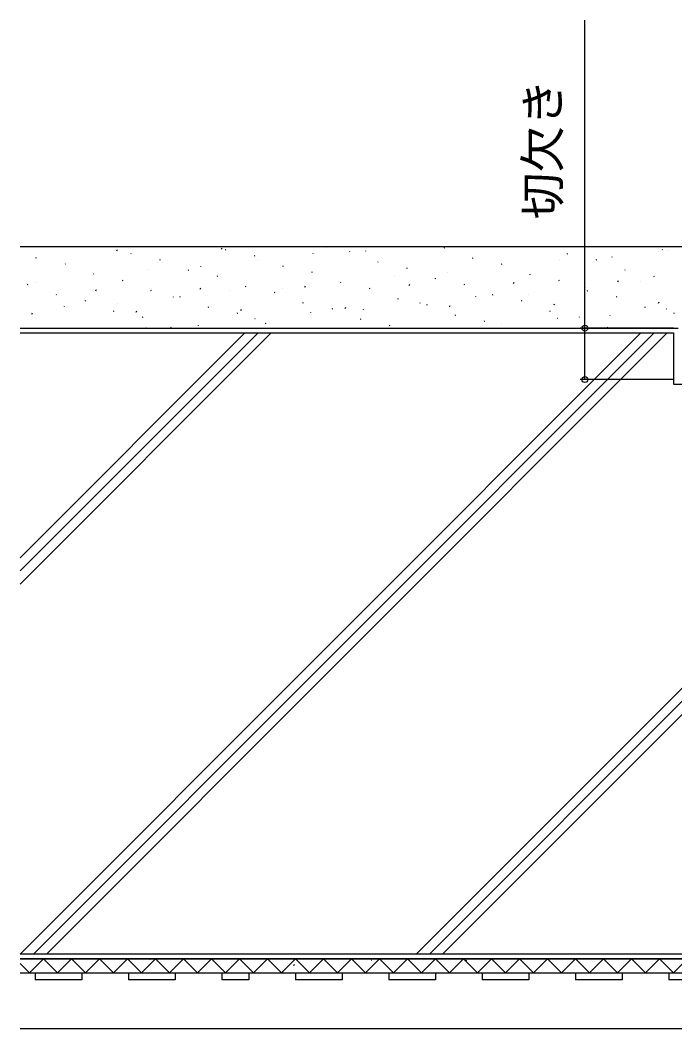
# Model space of a CAD drawing. Units: millimetres, scale not verified. Extents: x -525 to 525, y -783 to 779.
# Drawn here: x -355 to -214.7, y -263.8 to -47.9 of the extents above; entities that cross this region are included whole.
import ezdxf
from ezdxf.enums import TextEntityAlignment as Align

# ---------------------------------------------------------------- set-up
doc = ezdxf.new("R2010")
doc.units = ezdxf.units.MM
doc.header["$LTSCALE"] = 4
doc.layers.add('0-7_YKK_D', color=6, linetype='Continuous')
doc.layers.add('0-9_YSS_K', color=3, linetype='Continuous')
doc.styles.add('ＭＳ ゴシック', font='')
doc.styles.get('ＭＳ ゴシック').set_extended_font_data('MS Gothic')

msp = doc.modelspace()

# ---------------------------------------------------------------- linework, layer by layer
at = {"layer": '0-7_YKK_D'}
for p, q in [((-214.998, -113.847), (-234.998, -113.847)), ((-214.998, -124.845), (-234.998, -124.845))]:
    msp.add_line(p, q, dxfattribs=at)
msp.add_lwpolyline([(-233.998, -124.845), (-233.998, -113.847), (-233.998, -47.897)], dxfattribs=at)
for centre in [(-233.998, -113.847), (-233.998, -124.845)]:
    msp.add_circle(centre, 0.637, dxfattribs=at)
at = {"layer": '0-9_YSS_K'}
for p, q in [((-355, -96.347), (-171.425, -96.347)), ((-334.265, -97.289), (-334.125, -97.024)), ((-311.89, -96.901), (-311.749, -96.635)), ((-311.004, -97.063), (-310.872, -96.992)), ((-289.514, -96.512), (-289.427, -96.347)), ((-264.159, -96.615), (-264.028, -96.543)), ((-217.47, -97.072), (-217.338, -97)), ((-216.084, -97.158), (-216.064, -97.136)), ((-351.619, -98.809), (-351.487, -98.737)), ((-331.311, -97.936), (-331.18, -97.864)), ((-325.082, -99.233), (-324.95, -99.162)), ((-304.774, -98.361), (-304.643, -98.289)), ((-304.223, -99.226), (-304.203, -99.204)), ((-292.24, -97.89), (-292.22, -97.867)), ((-284.467, -97.488), (-284.335, -97.416)), ((-280.957, -97.335), (-280.937, -97.313)), ((-258.085, -98.817), (-257.953, -98.745)), ((-239.45, -99.161), (-239.43, -99.139)), ((-237.777, -97.945), (-237.645, -97.873)), ((-231.548, -99.242), (-231.416, -99.17)), ((-228.167, -98.606), (-228.147, -98.584)), ((-345.389, -100.106), (-345.258, -100.034)), ((-327.589, -101.229), (-327.569, -101.207)), ((-319.007, -101.436), (-318.876, -101.364)), ((-316.306, -100.675), (-316.286, -100.652)), ((-298.7, -100.563), (-298.568, -100.491)), ((-278.392, -99.69), (-278.261, -99.618)), ((-272.163, -100.987), (-272.031, -100.916)), ((-251.855, -100.115), (-251.724, -100.043)), ((-251.433, -100.498), (-251.413, -100.475)), ((-225.473, -101.444), (-225.341, -101.372)), ((-339.572, -102.566), (-339.552, -102.544)), ((-339.315, -102.309), (-339.183, -102.237)), ((-333.085, -103.606), (-332.954, -103.534)), ((-312.778, -102.733), (-312.646, -102.661)), ((-292.47, -101.86), (-292.339, -101.788)), ((-274.799, -102.501), (-274.779, -102.479)), ((-266.088, -103.19), (-265.957, -103.118)), ((-263.516, -101.946), (-263.496, -101.924)), ((-245.781, -102.317), (-245.649, -102.245)), ((-239.551, -103.614), (-239.42, -103.542)), ((-226.908, -103.901), (-226.767, -103.636)), ((-219.244, -102.741), (-219.112, -102.669)), ((-353.393, -104.479), (-353.261, -104.407)), ((-351.655, -104.015), (-351.635, -103.992)), ((-338.785, -105.843), (-338.645, -105.578)), ((-327.011, -105.808), (-326.879, -105.736)), ((-316.41, -105.455), (-316.269, -105.19)), ((-306.703, -104.935), (-306.572, -104.863)), ((-298.865, -105.286), (-298.845, -105.264)), ((-294.034, -105.066), (-293.894, -104.801)), ((-286.782, -103.838), (-286.762, -103.815)), ((-286.396, -104.063), (-286.264, -103.991)), ((-280.166, -105.36), (-280.035, -105.288)), ((-271.659, -104.678), (-271.518, -104.413)), ((-259.859, -104.487), (-259.727, -104.415)), ((-249.283, -104.29), (-249.143, -104.024)), ((-233.992, -105.109), (-233.972, -105.087)), ((-233.477, -105.817), (-233.345, -105.745)), ((-222.009, -103.772), (-221.989, -103.75)), ((-347.318, -106.681), (-347.187, -106.609)), ((-341.089, -107.978), (-340.957, -107.906)), ((-322.131, -107.178), (-322.111, -107.155)), ((-320.781, -107.105), (-320.65, -107.033)), ((-310.148, -105.841), (-310.128, -105.818)), ((-300.474, -106.233), (-300.342, -106.161)), ((-274.092, -107.562), (-273.96, -107.49)), ((-257.358, -107.112), (-257.338, -107.09)), ((-253.784, -106.689), (-253.653, -106.617)), ((-247.555, -107.987), (-247.423, -107.915)), ((-246.075, -106.558), (-246.055, -106.535)), ((-227.247, -107.114), (-227.116, -107.042)), ((-345.497, -109.181), (-345.477, -109.158)), ((-335.014, -110.181), (-334.883, -110.109)), ((-334.214, -108.626), (-334.194, -108.604)), ((-314.707, -109.308), (-314.575, -109.236)), ((-307.741, -110.028), (-307.601, -109.763)), ((-294.399, -108.435), (-294.268, -108.363)), ((-288.17, -109.732), (-288.038, -109.66)), ((-285.366, -109.64), (-285.226, -109.375)), ((-281.424, -109.897), (-281.404, -109.875)), ((-269.341, -108.449), (-269.321, -108.427)), ((-267.862, -108.859), (-267.731, -108.787)), ((-262.99, -109.252), (-262.85, -108.986)), ((-241.48, -110.189), (-241.349, -110.117)), ((-240.615, -108.863), (-240.475, -108.598)), ((-221.173, -109.316), (-221.041, -109.244)), ((-218.239, -108.475), (-218.099, -108.21)), ((-216.551, -109.72), (-216.531, -109.698)), ((-352.492, -110.805), (-352.352, -110.54)), ((-330.117, -110.417), (-329.977, -110.152)), ((-328.785, -111.478), (-328.653, -111.406)), ((-308.477, -110.605), (-308.346, -110.533)), ((-304.69, -111.789), (-304.67, -111.767)), ((-292.707, -110.452), (-292.687, -110.43)), ((-282.095, -111.934), (-281.964, -111.863)), ((-261.788, -111.062), (-261.656, -110.99)), ((-255.558, -112.359), (-255.427, -112.287)), ((-239.917, -111.724), (-239.897, -111.701)), ((-235.251, -111.486), (-235.119, -111.414)), ((-228.634, -111.169), (-228.614, -111.147)), ((-214.943, -110.613), (-214.812, -110.541)), ((-355, -113.847), (-213.998, -113.847)), ((-328.056, -113.792), (-328.036, -113.77)), ((-322.71, -113.68), (-322.579, -113.608)), ((-316.773, -113.237), (-316.753, -113.215)), ((-302.403, -112.807), (-302.271, -112.735)), ((-275.866, -113.232), (-275.734, -113.16)), ((-251.9, -113.06), (-251.88, -113.038)), ((-229.176, -113.688), (-229.045, -113.617)), ((-222, -114.847), (-355, -247.847)), ((-301.196, -114.847), (-355, -168.651)), ((-304.024, -114.847), (-355, -165.823)), ((-306.853, -114.847), (-355, -162.994)), ((-219.172, -114.847), (-352.172, -247.847)), ((-216.343, -114.847), (-349.343, -247.847)), ((-165, -142.7), (-270.147, -247.847)), ((-165, -145.528), (-267.319, -247.847)), ((-165, -148.357), (-264.49, -247.847)), ((-164.8, -248.847), (-355, -248.846)), ((-355, -248.847), (-164, -248.847)), ((-353, -251.847), (-355, -249.847)), ((-353, -251.847), (-350, -248.847)), ((-347, -251.847), (-350, -248.847)), ((-347, -251.847), (-344, -248.847)), ((-341, -251.847), (-344, -248.847)), ((-341, -251.847), (-338, -248.847)), ((-335, -251.847), (-338, -248.847)), ((-335, -251.847), (-332, -248.847)), ((-329, -251.847), (-332, -248.847)), ((-329, -251.847), (-326, -248.847)), ((-327.184, -248.91), (-327.156, -248.9)), ((-323, -251.847), (-326, -248.847)), ((-323, -251.847), (-320, -248.847)), ((-317, -251.847), (-320, -248.847)), ((-317, -251.847), (-314, -248.847)), ((-311, -251.847), (-314, -248.847)), ((-311, -251.847), (-308, -248.847)), ((-305, -251.847), (-308, -248.847)), ((-305, -251.847), (-302, -248.847)), ((-299, -251.847), (-302, -248.847)), ((-299, -251.847), (-296, -248.847)), ((-296.43, -250.205), (-296.18, -250.04)), ((-293, -251.847), (-296, -248.847)), ((-293, -251.847), (-290, -248.847)), ((-287, -251.847), (-290, -248.847)), ((-287, -251.847), (-284, -248.847)), ((-281, -251.847), (-284, -248.847)), ((-281, -251.847), (-278, -248.847)), ((-279.758, -249.162), (-279.73, -249.152)), ((-275, -251.847), (-278, -248.847)), ((-275, -251.847), (-272, -248.847)), ((-269, -251.847), (-272, -248.847)), ((-269, -251.847), (-266, -248.847)), ((-263, -251.847), (-266, -248.847)), ((-263, -251.847), (-260, -248.847)), ((-257, -251.847), (-260, -248.847)), ((-259.546, -249.299), (-259.296, -249.134)), ((-257, -251.847), (-254, -248.847)), ((-251, -251.847), (-254, -248.847)), ((-251, -251.847), (-248, -248.847)), ((-245, -251.847), (-248, -248.847)), ((-245, -251.847), (-242, -248.847)), ((-239, -251.847), (-242, -248.847)), ((-239, -251.847), (-236, -248.847)), ((-233, -251.847), (-236, -248.847)), ((-233, -251.847), (-230, -248.847)), ((-232.474, -249.463), (-232.445, -249.453)), ((-227, -251.847), (-230, -248.847)), ((-227, -251.847), (-224, -248.847)), ((-221, -251.847), (-224, -248.847)), ((-221, -251.847), (-218, -248.847)), ((-215, -251.847), (-218, -248.847)), ((-215, -251.847), (-212, -248.847)), ((-355, -251.846), (-164, -251.847)), ((-355, -251.847), (-351.819, -251.847)), ((-351.819, -251.847), (-351.819, -253.347)), ((-341.819, -251.847), (-331.819, -251.847)), ((-331.819, -251.847), (-331.819, -253.347)), ((-331.819, -251.847), (-331.819, -253.347)), ((-321.819, -251.847), (-311.819, -251.847)), ((-311.819, -251.847), (-311.819, -253.347)), ((-307.657, -250.518), (-307.628, -250.508)), ((-305.998, -251.847), (-295.998, -251.847)), ((-298.649, -251.852), (-298.849, -251.852)), ((-295.998, -251.847), (-295.998, -253.347)), ((-285.998, -251.847), (-275.998, -251.847)), ((-285.998, -251.847), (-275.998, -251.847)), ((-275.998, -251.847), (-275.998, -253.347)), ((-275.998, -251.847), (-275.998, -253.347)), ((-265.998, -251.847), (-255.998, -251.847)), ((-260.231, -250.769), (-260.202, -250.759)), ((-255.998, -251.847), (-255.998, -253.347)), ((-245.998, -251.847), (-235.998, -251.847)), ((-245.998, -251.847), (-235.998, -251.847)), ((-235.998, -251.847), (-235.998, -253.347)), ((-235.998, -251.847), (-235.998, -253.347)), ((-225.998, -251.847), (-215.998, -251.847)), ((-215.998, -251.847), (-215.998, -253.347)), ((-205.998, -253.347), (-215.998, -253.347)), ((-162.496, -263.847), (-355, -263.847))]:
    msp.add_line(p, q, dxfattribs=at)
for points in [[(-355, -114.847), (-214.998, -114.847), (-214.998, -125.845), (-165, -125.845), (-165, -247.847), (-355, -247.847)], [(-341.819, -251.847), (-341.819, -253.347), (-351.819, -253.347)], [(-321.819, -251.847), (-321.819, -253.347), (-331.819, -253.347)], [(-305.998, -251.847), (-305.998, -253.347), (-311.819, -253.347)], [(-285.998, -251.847), (-285.998, -253.347), (-295.998, -253.347)], [(-265.998, -251.847), (-265.998, -253.347), (-275.998, -253.347)], [(-245.998, -251.847), (-245.998, -253.347), (-255.998, -253.347)], [(-225.998, -251.847), (-225.998, -253.347), (-235.998, -253.347)]]:
    msp.add_lwpolyline(points, dxfattribs=at)

# ---------------------------------------------------------------- texts
at = {"layer": '0-7_YKK_D', "style": 'ＭＳ ゴシック'}
msp.add_text('切欠き', height=7.331, rotation=90, dxfattribs=at).set_placement((-237.191, -90.522), align=Align.BOTTOM_LEFT)

doc.saveas('drawing.dxf')
